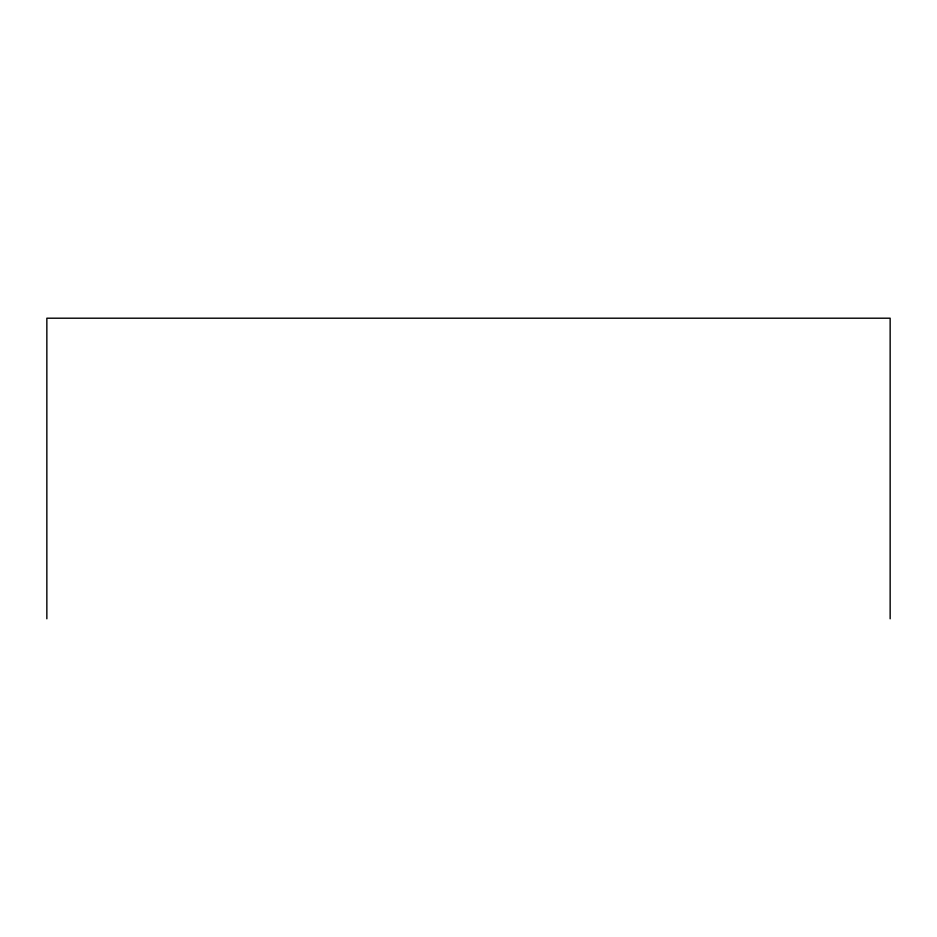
<?xml version="1.0" encoding="UTF-8"?>
<svg xmlns="http://www.w3.org/2000/svg" width="937" height="937" viewBox="0 0 937 937"><rect width="100%" height="100%" fill="white"/><g stroke="black" fill="none" stroke-linecap="round" stroke-linejoin="round"><path stroke-width="1.41" d="M890.15 618.795L890.15 318.205L46.85 318.205L46.85 618.795"/></g></svg>
